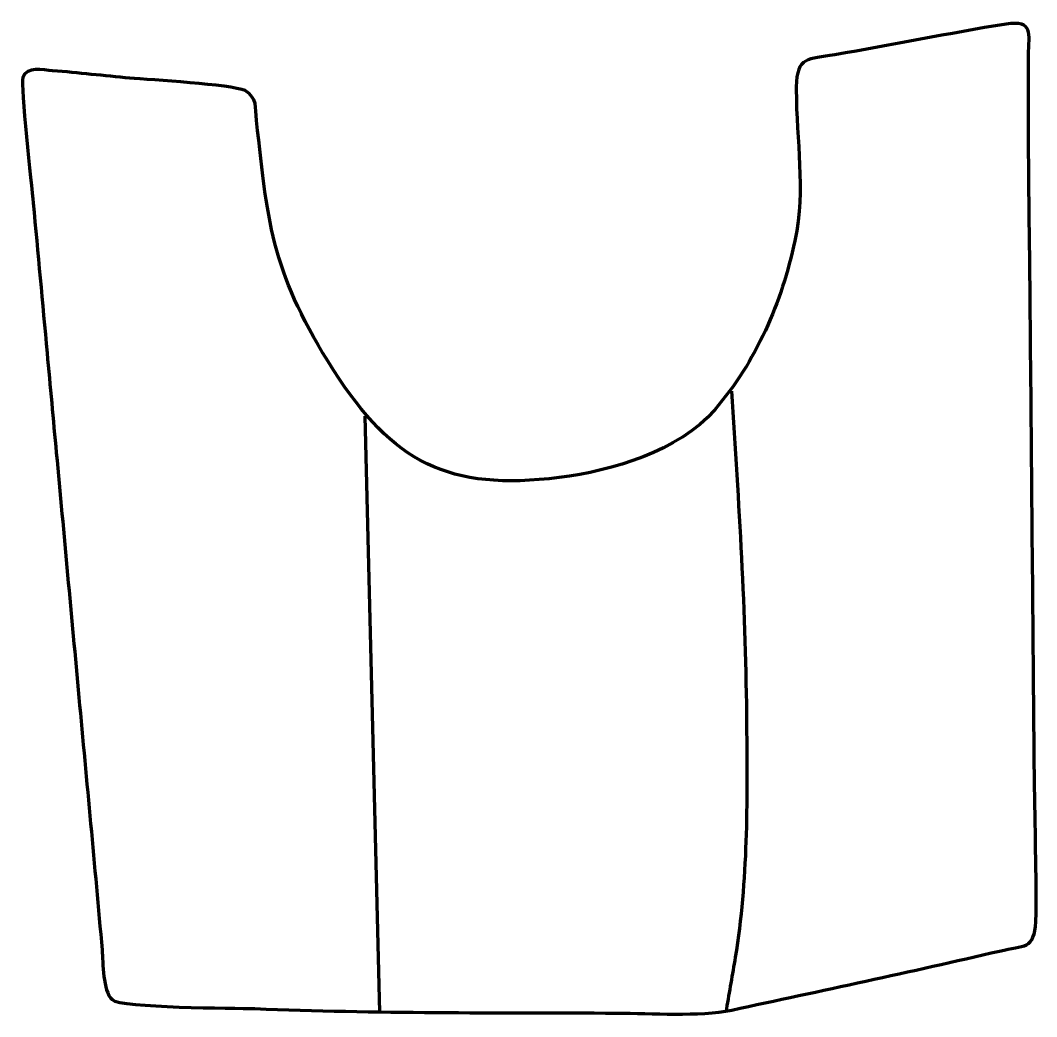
# Model space of a CAD drawing. Header units: millimetres. Extents: x -230 to 175, y -79 to 319.
import ezdxf

# ---------------------------------------------------------------- set-up
doc = ezdxf.new("R2010")
doc.units = ezdxf.units.MM
doc.header["$MEASUREMENT"] = 0
doc.layers.add('layer 2', color=7, linetype='Continuous')
doc.layers.add('layer 3', color=7, linetype='Continuous')

msp = doc.modelspace()

# ---------------------------------------------------------------- linework, layer by layer
at = {"layer": 'layer 2', "color": 242, "lineweight": 200}
msp.add_open_spline([(173.7921, 36.318), (173.8515, 29.6531), (173.9109, 22.9881), (173.9703, 16.3233), (173.9703, 16.3233), (174.1793, -2.65), (174.859, -21.7707), (174.5497, -40.7288), (174.5497, -40.7288), (173.8831, -51.8378), (169.9351, -50.0925), (160.0841, -52.4036), (160.0841, -52.4036), (124.6037, -60.6848), (88.9062, -68.2389), (53.2934, -75.9445), (53.2934, -75.9445), (40.4112, -78.5739), (21.1759, -77.166), (7.5142, -77.1232), (7.5142, -77.1232), (-40.8011, -76.997), (-88.4363, -77.2619), (-136.7674, -75.3459), (-136.7674, -75.3459), (-144.9342, -75.1463), (-190.0108, -75.1163), (-193.674, -71.7412), (-193.674, -71.7412), (-197.4799, -68.2348), (-197.182, -57.1755), (-197.6407, -51.9817), (-197.6407, -51.9817), (-200.6045, -18.4192), (-203.7871, 15.1289), (-206.8756, 48.6806), (-206.8756, 48.6806), (-209.8813, 81.2126), (-212.887, 113.7445), (-215.8928, 146.2765), (-215.8928, 146.2765), (-217.1196, 159.5548), (-218.3465, 172.8333), (-219.5733, 186.1116), (-219.5733, 186.1116), (-221.4136, 206.0291), (-223.2538, 225.9467), (-225.0941, 245.8642), (-225.0941, 245.8642), (-225.7472, 252.7528), (-230.2338, 292.772), (-229.2232, 295.8786), (-229.2232, 295.8786), (-227.7551, 300.3918), (-221.1558, 298.892), (-217.3812, 298.5841), (-217.3812, 298.5841), (-207.09, 297.7446), (-196.8504, 296.5652), (-186.5716, 295.6278), (-186.5716, 295.6278), (-178.2026, 294.9108), (-146.3169, 293.164), (-140.6447, 290.6521), (-140.6447, 290.6521), (-135.669, 287.5261), (-136.6142, 284.2141), (-136.0492, 278.75), (-136.0492, 278.75), (-131.5962, 235.4742), (-129.264, 216.8617), (-105.3789, 179.1791), (-105.3789, 179.1791), (-81.8914, 142.2929), (-59.3863, 130.8716), (-15.4562, 136.3715), (-15.4562, 136.3715), (5.8368, 139.1232), (31.9301, 146.7362), (46.5384, 163.3823), (46.5384, 163.3823), (63.0929, 182.6935), (73.2142, 206.0609), (78.4729, 230.7849), (78.4729, 230.7849), (82.9184, 252.0291), (78.9539, 270.0549), (79.0535, 291.1042), (79.0535, 291.1042), (79.0535, 291.1042), (79.0585, 292.1655), (79.0585, 292.1655), (79.0585, 292.1655), (79.1604, 304.2541), (83.799, 303.1452), (94.3791, 304.9562), (94.3791, 304.9562), (117.1803, 308.8592), (139.844, 313.4543), (162.6788, 317.2088), (162.6788, 317.2088), (173.7588, 318.6835), (171.6942, 313.6227), (171.6146, 304.6106), (171.6146, 304.6106), (171.3294, 272.3276), (171.9813, 239.6016), (172.2693, 207.276), (172.2693, 207.276), (172.7769, 150.2899), (173.2845, 93.304), (173.7921, 36.318)], degree=3, knots=[0, 0, 0, 0, 0.03448276, 0.03448276, 0.03448276, 0.03448276, 0.06896552, 0.06896552, 0.06896552, 0.06896552, 0.10344828, 0.10344828, 0.10344828, 0.10344828, 0.13793103, 0.13793103, 0.13793103, 0.13793103, 0.17241379, 0.17241379, 0.17241379, 0.17241379, 0.20689655, 0.20689655, 0.20689655, 0.20689655, 0.24137931, 0.24137931, 0.24137931, 0.24137931, 0.27586207, 0.27586207, 0.27586207, 0.27586207, 0.31034483, 0.31034483, 0.31034483, 0.31034483, 0.34482759, 0.34482759, 0.34482759, 0.34482759, 0.37931034, 0.37931034, 0.37931034, 0.37931034, 0.4137931, 0.4137931, 0.4137931, 0.4137931, 0.44827586, 0.44827586, 0.44827586, 0.44827586, 0.48275862, 0.48275862, 0.48275862, 0.48275862, 0.51724138, 0.51724138, 0.51724138, 0.51724138, 0.55172414, 0.55172414, 0.55172414, 0.55172414, 0.5862069, 0.5862069, 0.5862069, 0.5862069, 0.62068966, 0.62068966, 0.62068966, 0.62068966, 0.65517241, 0.65517241, 0.65517241, 0.65517241, 0.68965517, 0.68965517, 0.68965517, 0.68965517, 0.72413793, 0.72413793, 0.72413793, 0.72413793, 0.75862069, 0.75862069, 0.75862069, 0.75862069, 0.79310345, 0.79310345, 0.79310345, 0.79310345, 0.82758621, 0.82758621, 0.82758621, 0.82758621, 0.86206897, 0.86206897, 0.86206897, 0.86206897, 0.89655172, 0.89655172, 0.89655172, 0.89655172, 0.93103448, 0.93103448, 0.93103448, 0.93103448, 1, 1, 1, 1], dxfattribs=at)
at = {"layer": 'layer 3', "color": 142, "lineweight": 200}
msp.add_open_spline([(53.2033, 170.8686), (56.1571, 126.1467), (58.8604, 82.6686), (59.2416, 37.789), (59.2416, 37.789), (59.5044, 6.8423), (59.7784, -24.284), (54.7199, -54.8948), (54.7199, -54.8948), (53.5863, -61.7543), (52.3185, -68.5909), (51.1923, -75.4516), (51.1923, -75.4516), (51.1923, -75.4516), (51.032, -76.4285), (51.032, -76.4285)], degree=3, knots=[0, 0, 0, 0, 0.2, 0.2, 0.2, 0.2, 0.4, 0.4, 0.4, 0.4, 0.6, 0.6, 0.6, 0.6, 1, 1, 1, 1], dxfattribs=at)
msp.add_open_spline([(-92.864, 160.9041), (-92.864, 160.9041), (-87.1022, -76.8256), (-87.1022, -76.8256)], degree=3, dxfattribs=at)

doc.saveas('drawing.dxf')
